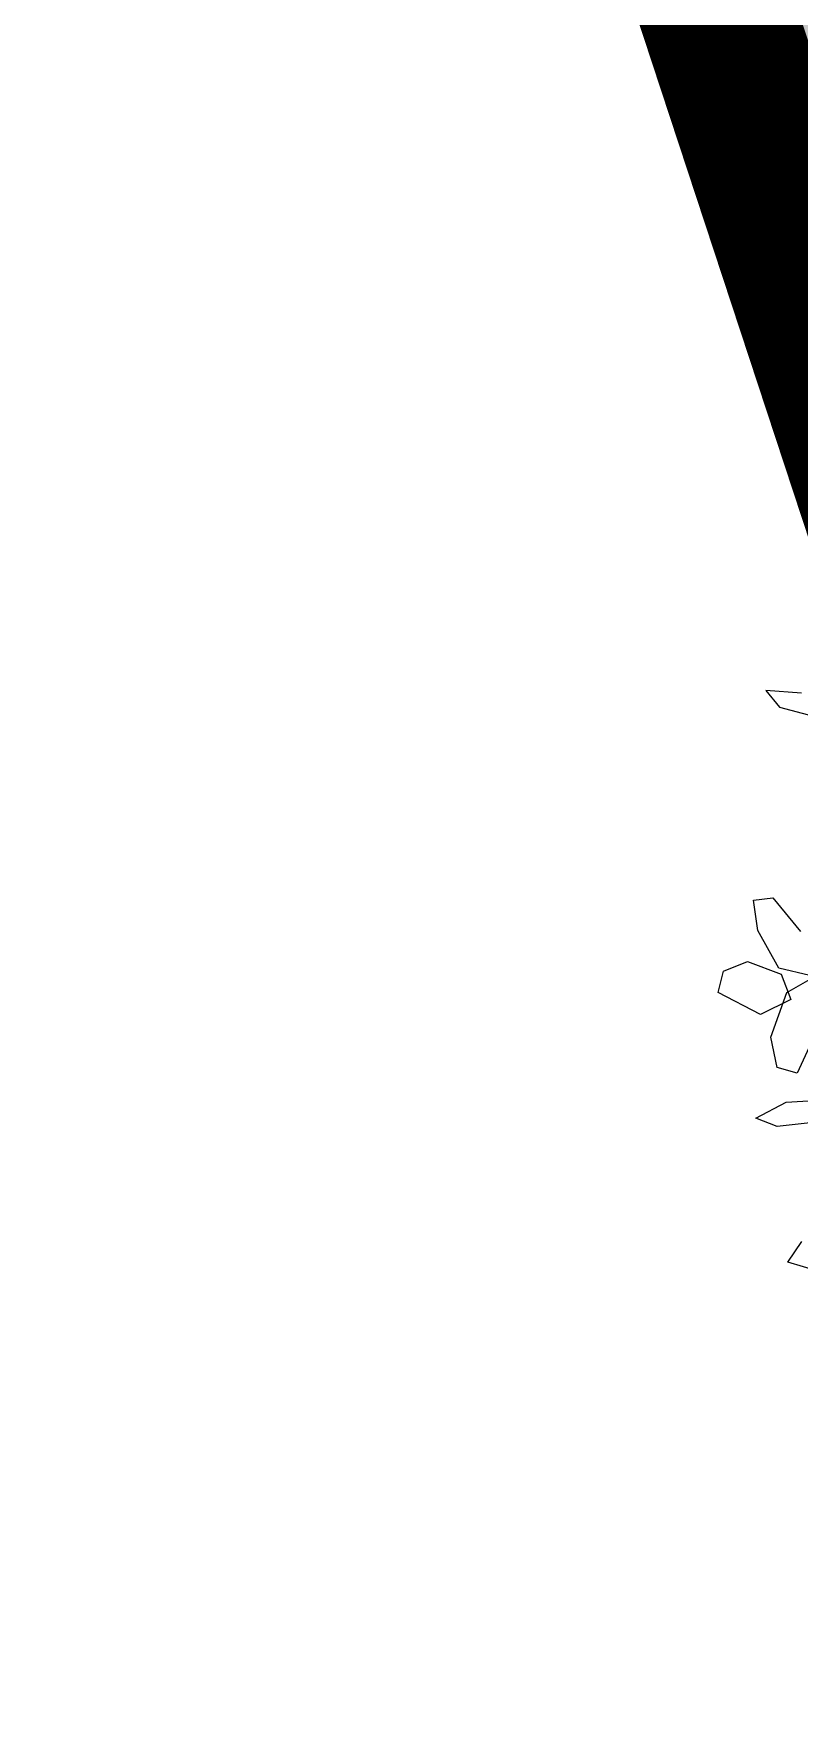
# Model space of a CAD drawing. Header units: inches. Extents: x 218980 to 233865, y 587194 to 599270.
# Drawn here: x 218995.51 to 219000.44, y 587406.06 to 587416.96 of the extents above; entities that cross this region are included whole.
import ezdxf

# ---------------------------------------------------------------- set-up
doc = ezdxf.new("R2010")
doc.units = ezdxf.units.IN
doc.header["$MEASUREMENT"] = 0
for name, pattern in [('01', [0]), ('DASHDOT2', [0.5, 0.25, -0.125, 0, -0.125]), ('State_Boundary_2', [13.5, 5, -1.6, 0.3, -1.6, 5])]:
    doc.linetypes.add(name, pattern=pattern)
doc.layers.get('0').update_dxf_attribs({"lineweight": 0})
doc.layers.add('Open Space Within Settlement Passive', color=7, linetype='01', lineweight=0, true_color=0xcbe279)
for name, color, linetype, lineweight in [('Planning Boundary', 222, '01', 0), ('Proposed Services', 11, '01', 0), ('Proposed Urban Design', 250, 'Continuous', 0), ('Town Boundary', 220, 'DASHDOT2', 30)]:
    doc.layers.add(name, color=color, linetype=linetype, lineweight=lineweight)

# ---------------------------------------------------------------- blocks, each defined once
blk = doc.blocks.new('tree2')
at = {"color": 60}
for p, q in [((325192.855, 3048394.285), (325192.943, 3048394.179)), ((325193.086, 3048394.268), (325192.855, 3048394.285)), ((325192.943, 3048394.179), (325193.163, 3048394.12))]:
    blk.add_line(p, q, dxfattribs=at)
at = {"color": 62}
for p, q in [((325192.776, 3048392.935), (325192.901, 3048392.951)), ((325192.805, 3048392.739), (325192.776, 3048392.935)), ((325192.901, 3048392.951), (325193.08, 3048392.733)), ((325192.939, 3048392.497), (325192.805, 3048392.739)), ((325192.549, 3048392.34), (325192.583, 3048392.478)), ((325192.583, 3048392.478), (325192.737, 3048392.539)), ((325192.737, 3048392.539), (325192.955, 3048392.459)), ((325193.139, 3048392.45), (325192.939, 3048392.497)), ((325192.955, 3048392.459), (325193.017, 3048392.296)), ((325192.822, 3048392.199), (325192.549, 3048392.34)), ((325192.889, 3048392.052), (325192.992, 3048392.341)), ((325192.992, 3048392.341), (325193.156, 3048392.434)), ((325193.017, 3048392.296), (325192.822, 3048392.199)), ((325193.228, 3048392.187), (325193.058, 3048391.821)), ((325192.929, 3048391.857), (325192.889, 3048392.052)), ((325193.058, 3048391.821), (325192.929, 3048391.857)), ((325192.791, 3048391.53), (325192.986, 3048391.634)), ((325192.986, 3048391.634), (325193.367, 3048391.657)), ((325192.928, 3048391.477), (325192.791, 3048391.53)), ((325193.218, 3048391.51), (325192.928, 3048391.477)), ((325192.997, 3048390.602), (325193.088, 3048390.736))]:
    blk.add_line(p, q, dxfattribs=at)
at = {"color": 64}
blk.add_line((325193.2, 3048390.542), (325192.997, 3048390.602), dxfattribs=at)

msp = doc.modelspace()

# ---------------------------------------------------------------- hatches: boundary and pattern name
at = {"layer": 'Open Space Within Settlement Passive'}
h = msp.add_hatch(color=256, dxfattribs=at)
h.dxf.hatch_style = 1
h.paths.add_polyline_path([(219005.365, 587428.465), (219007.511, 587431.444), (218991.285, 587443.136), (218991.841, 587441.632), (219001.372, 587412.667), (219011.65, 587392.01), (219013.407, 587378.786), (219026.788, 587368.102), (219038.837, 587384.825), (219019.283, 587398.741), (219028.637, 587411.723), (219022.389, 587416.169)])

# ---------------------------------------------------------------- linework, layer by layer
at = {"layer": 'Planning Boundary', "lineweight": 5, "const_width": 1}
msp.add_lwpolyline([(219180.099, 587615.206), (219179.48, 587586.322), (219133.366, 587559.17), (219091.397, 587544.284), (219048.906, 587533.2), (219016.853, 587502.186), (219012.006, 587498.151), (218982.942, 587477.15), (218980.217, 587473.076), (218991.841, 587441.632), (219001.372, 587412.667), (219011.65, 587392.01), (219013.407, 587378.786), (219038.086, 587359.082), (219059.345, 587348.467), (219066.33, 587345.89), (219084.986, 587342.099), (219126.328, 587356.355), (219182.073, 587360.455), (219185.948, 587349.321), (219219.5, 587319.342), (219222.284, 587310.428)], dxfattribs=at)
at = {"layer": 'Proposed Services'}
msp.add_lwpolyline([(219005.365, 587428.465), (219007.511, 587431.444), (218991.285, 587443.136), (218991.841, 587441.632), (219001.372, 587412.667), (219011.65, 587392.01), (219013.407, 587378.786), (219026.788, 587368.102), (219038.837, 587384.825), (219019.283, 587398.741), (219028.637, 587411.723), (219022.389, 587416.169)], close=True, dxfattribs=at)
at = {"layer": 'Town Boundary', "linetype": 'State_Boundary_2'}
msp.add_lwpolyline([(219222.284, 587310.428), (219219.5, 587319.342), (219185.948, 587349.321), (219182.073, 587360.455), (219126.328, 587356.355), (219084.986, 587342.099), (219066.33, 587345.89), (219059.345, 587348.467), (219038.086, 587359.082), (219013.407, 587378.786), (219011.65, 587392.01), (219001.372, 587412.667), (218991.841, 587441.632), (218980.217, 587473.076), (218982.942, 587477.15), (219012.006, 587498.151), (219016.853, 587502.186), (219048.906, 587533.2), (219091.397, 587544.284), (219133.366, 587559.17), (219179.48, 587586.322), (219180.099, 587615.206)], dxfattribs=at)

# ---------------------------------------------------------------- block references
at = {"layer": 'Proposed Urban Design'}
msp.add_blockref('tree2', (-106192.628, -2460981.558), dxfattribs=at)

doc.saveas('drawing.dxf')
